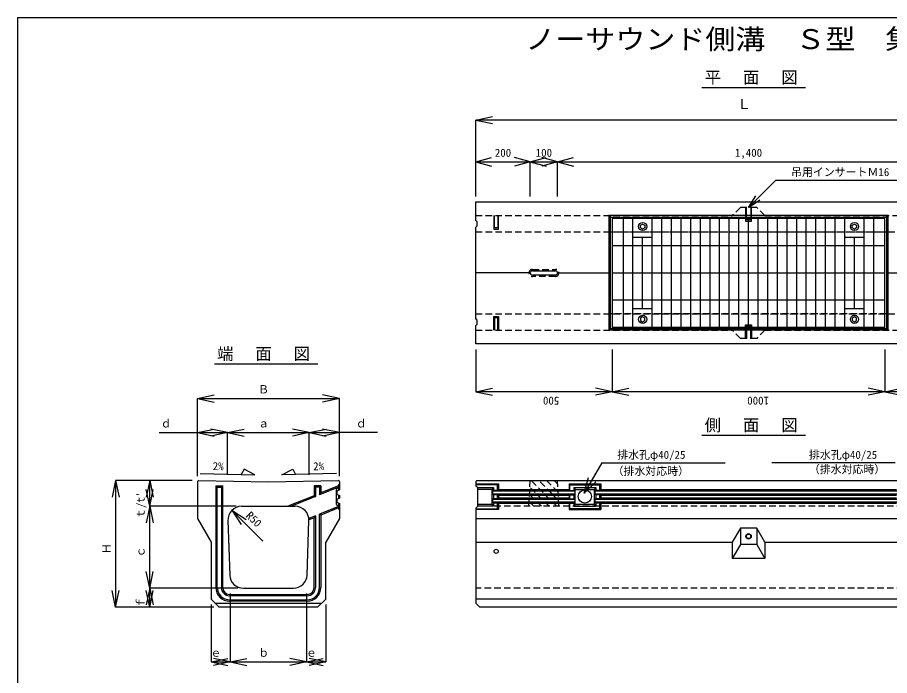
# Model space of a CAD drawing. Units: millimetres, scale not verified. Extents: x -2700 to 2700, y -1900 to 1800.
# Drawn here: x -2700 to 497, y -611 to 1800 of the extents above; entities that cross this region are included whole.
import ezdxf
from ezdxf.enums import TextEntityAlignment as Align

# ---------------------------------------------------------------- set-up
doc = ezdxf.new("R2010")
doc.units = ezdxf.units.MM
doc.header["$LTSCALE"] = 20
doc.linetypes.add('DASHED1', pattern=[1.8, 1.2, -0.6])
for name, color, linetype in [('0-1_1', 3, 'Continuous'), ('0-2_2', 4, 'Continuous'), ('F-0_240', 2, 'Continuous')]:
    doc.layers.add(name, color=color, linetype=linetype)
doc.styles.add('ＭＳ ゴシック', font='')
doc.styles.get('ＭＳ ゴシック').set_extended_font_data('MS Gothic')

msp = doc.modelspace()

# ---------------------------------------------------------------- linework, layer by layer
at = {"layer": '0-1_1'}
for p, q in [((-1020, 1124.05), (980, 1124.05)), ((-1020, 1056.55), (-1020, 1124.05)), ((-1020, 696.55), (-1020, 1031.55)), ((-820, 864.05), (-1020, 864.05)), ((-812, 872.05), (-728, 872.05)), ((-720, 864.05), (-532, 864.05)), ((492, 864.05), (680, 864.05)), ((-728, 856.05), (-812, 856.05)), ((-1020, 604.05), (-1020, 671.55)), ((980, 604.05), (-1020, 604.05)), ((-2040, 100.05), (-2036, 104.05)), ((-2040, 100.05), (-2040, -35.95)), ((-1520, 100.05), (-1524, 104.05)), ((-1520, 100.05), (-1520, 69.05)), ((-1016, 104.05), (-1020, 100.05)), ((-1016, 104.05), (976, 104.05)), ((-1972.5, 84.05), (-1972.5, -288.45)), ((-1967.5, -288.45), (-1967.5, 79.05)), ((-1952.5, 79.05), (-1952.5, -288.45)), ((-1947.5, -288.45), (-1947.5, 84.05)), ((-1612.5, 84.05), (-1612.5, 47.97)), ((-1607.5, 79.05), (-1607.5, 44.59)), ((-1592.5, 79.05), (-1592.5, 50.64)), ((-1523, 78.66), (-1592.5, 50.64)), ((-1587.5, 84.05), (-1587.5, 58.05)), ((-1523, 84.05), (-1587.5, 58.05)), ((-1520, 91.05), (-1523, 88.05)), ((-1523, 88.05), (-1523, 67.39)), ((-1020, 91.05), (-937, 91.05)), ((-940, 88.05), (-1020, 88.05)), ((-1014, 79.05), (-1014, 7.85)), ((-1014, 78.05), (-955, 78.05)), ((-955, 78.05), (-960, 71.05)), ((-958, 64.05), (-958, 54.05)), ((-657, 64.05), (-958, 64.05)), ((-955, 78.05), (-955, 67.05)), ((-937, 91.05), (-940, 88.05)), ((-940, 67.05), (-940, 88.05)), ((-937, 91.05), (-937, 69.05)), ((-678, 69.05), (-937, 69.05)), ((-678, 91.05), (-675, 88.05)), ((-678, 91.05), (-678, 69.05)), ((-678, 91.05), (-562, 91.05)), ((-675, 67.05), (-675, 88.05)), ((-675, 88.05), (-565, 88.05)), ((-660, 78.05), (-655, 71.05)), ((-660, 78.05), (-660, 67.05)), ((-660, 78.05), (-580, 78.05)), ((-657, 64.05), (-657, 54.05)), ((-655, 17.05), (-655, 71.05)), ((-655, 71.05), (-585, 71.05)), ((-580, 78.05), (-585, 71.05)), ((-585, 17.05), (-585, 71.05)), ((-583, 64.05), (-583, 54.05)), ((543, 64.05), (-583, 64.05)), ((-580, 78.05), (-580, 67.05)), ((-562, 91.05), (-565, 88.05)), ((-565, 67.05), (-565, 88.05)), ((-562, 91.05), (-562, 69.05)), ((522, 69.05), (-562, 69.05)), ((-1612.5, 47.97), (-1709, 9.05)), ((-1607.5, 44.59), (-1695.63, 9.05)), ((-1612.5, 47.97), (-1607.5, 44.59)), ((-1592.5, 50.64), (-1587.5, 58.05)), ((-1523, 50.72), (-1523, 37.39)), ((-1520, 49.05), (-1520, 39.05)), ((-955, 51.05), (-958, 54.05)), ((-657, 54.05), (-958, 54.05)), ((-958, 34.05), (-958, 24.05)), ((-657, 34.05), (-958, 34.05)), ((-940, 51.05), (-955, 51.05)), ((-955, 51.05), (-955, 37.05)), ((-937, 49.05), (-940, 51.05)), ((-940, 37.05), (-940, 51.05)), ((-937, 49.05), (-937, 39.05)), ((-678, 49.05), (-937, 49.05)), ((-678, 39.05), (-937, 39.05)), ((-678, 49.05), (-675, 51.05)), ((-678, 49.05), (-678, 39.05)), ((-675, 51.05), (-660, 51.05)), ((-675, 37.05), (-675, 51.05)), ((-660, 51.05), (-657, 54.05)), ((-660, 51.05), (-660, 37.05)), ((-657, 34.05), (-657, 24.05)), ((-580, 51.05), (-583, 54.05)), ((543, 54.05), (-583, 54.05)), ((-583, 34.05), (-583, 24.05)), ((543, 34.05), (-583, 34.05)), ((-565, 51.05), (-580, 51.05)), ((-580, 51.05), (-580, 37.05)), ((-562, 49.05), (-565, 51.05)), ((-565, 37.05), (-565, 51.05)), ((-562, 49.05), (-562, 39.05)), ((522, 49.05), (-562, 49.05)), ((522, 39.05), (-562, 39.05)), ((-1878.31, 9.05), (-1681.69, 9.05)), ((-1523, 8.27), (-1592.5, -19.75)), ((-1523, 2.88), (-1587.5, -23.13)), ((-1523, 20.72), (-1523, 0.05)), ((-1523, 0.05), (-1520, -2.95)), ((-1520, 19.05), (-1520, -35.95)), ((-1020, 2.85), (-1014, 7.85)), ((-1020, 2.85), (-1020, -345.95)), ((-1020, 0.05), (-940, 0.05)), ((-955, 10.05), (-1014, 10.05)), ((-955, 10.05), (-960, 17.05)), ((-657, 24.05), (-958, 24.05)), ((-955, 21.05), (-955, 10.05)), ((-940, 0.05), (-940, 21.05)), ((-937, -2.95), (-940, 0.05)), ((-937, 19.05), (-937, -2.95)), ((-678, 19.05), (-937, 19.05)), ((-678, 19.05), (-678, -2.95)), ((-678, -2.95), (-675, 0.05)), ((-675, 0.05), (-675, 21.05)), ((-565, 0.05), (-675, 0.05)), ((-660, 21.05), (-660, 10.05)), ((-660, 10.05), (-655, 17.05)), ((-660, 10.05), (-580, 10.05)), ((-655, 17.05), (-585, 17.05)), ((-580, 10.05), (-585, 17.05)), ((543, 24.05), (-583, 24.05)), ((-580, 21.05), (-580, 10.05)), ((-565, 0.05), (-565, 21.05)), ((-562, -2.95), (-565, 0.05)), ((-562, 19.05), (-562, -2.95)), ((522, 19.05), (-562, 19.05)), ((-1607.5, -25.8), (-1631.97, -35.67)), ((-1607.5, -25.8), (-1612.5, -33.21)), ((-1607.5, -25.8), (-1607.5, -288.45)), ((-1587.5, -23.13), (-1592.5, -19.75)), ((-1592.5, -288.45), (-1592.5, -19.75)), ((-1587.5, -22.95), (-1587.5, -288.45)), ((-937, -2.95), (-1020, -2.95)), ((-678, -2.95), (-562, -2.95)), ((-2040, -35.95), (-1990, -122.55)), ((-1928.28, -42.61), (-1921.61, -242.61)), ((-1638.39, -242.61), (-1631.72, -42.61)), ((-1612.5, -33.21), (-1631.69, -40.95)), ((-1612.5, -288.45), (-1612.5, -33.21)), ((-1520, -35.95), (-1570, -122.55)), ((-1020, -35.95), (980, -35.95)), ((-50, -70.59), (-80, -122.55)), ((-50, -70.59), (-50, -130.59)), ((10, -70.59), (-50, -70.59)), ((10, -70.59), (10, -130.59)), ((40, -122.55), (10, -70.59)), ((-1990, -122.55), (-1990, -330.95)), ((-1570, -330.95), (-1570, -122.55)), ((-1020, -122.55), (-80, -122.55)), ((-80, -122.55), (-80, -182.55)), ((40, -122.55), (40, -182.55)), ((40, -122.55), (980, -122.55)), ((-50, -130.59), (-80, -182.55)), ((10, -130.59), (-50, -130.59)), ((10, -130.59), (40, -182.55)), ((40, -182.55), (-80, -182.55)), ((-1922.5, -313.45), (-1637.5, -313.45)), ((-1637.5, -318.45), (-1922.5, -318.45)), ((-1871.64, -290.95), (-1688.36, -290.95)), ((-1960, -360.95), (-1990, -330.95)), ((-1975, -345.95), (-1585, -345.95)), ((-1922.5, -333.45), (-1637.5, -333.45)), ((-1637.5, -338.45), (-1922.5, -338.45)), ((-1600, -360.95), (-1570, -330.95)), ((980, -330.95), (-1020, -330.95)), ((-1005, -360.95), (-1020, -345.95)), ((-1600, -360.95), (-1960, -360.95)), ((965, -360.95), (-1005, -360.95))]:
    msp.add_line(p, q, dxfattribs=at)
at = {"layer": '0-1_1', "color": 7}
for p, q in [((-28, 1059.05), (-28, 1104.06)), ((-951, 1029.05), (-951, 1074.05)), ((-478.9, 664.05), (-478.9, 1064.05)), ((-443.6, 664.05), (-443.6, 1064.05)), ((-373, 664.05), (-373, 1064.05)), ((-337.7, 664.05), (-337.7, 1064.05)), ((-302.4, 664.05), (-302.4, 1064.05)), ((-267.1, 664.05), (-267.1, 1064.05)), ((-231.8, 664.05), (-231.8, 1064.05)), ((-196.5, 664.05), (-196.5, 1064.05)), ((-161.2, 664.05), (-161.2, 1064.05)), ((-125.9, 664.05), (-125.9, 1064.05)), ((-90.6, 664.05), (-90.6, 1064.05)), ((-55.3, 664.05), (-55.3, 1064.05)), ((-20, 664.05), (-20, 1064.05)), ((15.3, 664.05), (15.3, 1064.05)), ((50.6, 664.05), (50.6, 1064.05)), ((85.9, 664.05), (85.9, 1064.05)), ((121.2, 664.05), (121.2, 1064.05)), ((156.5, 664.05), (156.5, 1064.05)), ((191.8, 664.05), (191.8, 1064.05)), ((227.1, 664.05), (227.1, 1064.05)), ((262.4, 664.05), (262.4, 1064.05)), ((297.7, 664.05), (297.7, 1064.05)), ((333, 664.05), (333, 1064.05)), ((403.6, 664.05), (403.6, 1064.05)), ((438.9, 664.05), (438.9, 1064.05)), ((-373, 994.05), (-443.6, 994.05)), ((-408.3, 734.05), (-408.3, 994.05)), ((403.6, 994.05), (333, 994.05)), ((368.3, 734.05), (368.3, 994.05)), ((-520, 964.05), (480, 964.05)), ((-520, 864.05), (480, 864.05)), ((480, 764.05), (-520, 764.05)), ((-443.6, 734.05), (-373, 734.05)), ((333, 734.05), (403.6, 734.05)), ((-951, 699.05), (-951, 654.05)), ((480, 664.05), (-520, 664.05)), ((-28, 669.05), (-28, 624.05))]:
    msp.add_line(p, q, dxfattribs=at)
at = {"layer": '0-1_1', "linetype": 'DASHED1'}
for p, q in [((40, 1074.05), (10, 1104.06)), ((-1020, 1074.05), (-80, 1074.05)), ((40, 1074.05), (980, 1074.05)), ((-1020, 1014.05), (980, 1014.05)), ((-812, 877.05), (-728, 877.05)), ((-728, 851.05), (-812, 851.05)), ((-1020, 714.05), (980, 714.05)), ((-1020, 654.05), (-80, 654.05)), ((40, 654.05), (10, 624.05)), ((40, 654.05), (980, 654.05)), ((-825, 9.05), (-820, 104.05)), ((-722.5, 9.05), (-817.5, 104.05)), ((-716.15, 30.99), (-789.21, 104.05)), ((-717.73, 60.85), (-760.93, 104.05)), ((-719.3, 90.7), (-732.65, 104.05)), ((-715, 9.05), (-720, 104.05)), ((-750.78, 9.05), (-821.29, 79.56)), ((-779.07, 9.05), (-822.7, 52.69)), ((980, 9.05), (-1014, 9.05)), ((-807.35, 9.05), (-824.12, 25.82)), ((980, -290.95), (-1020, -290.95))]:
    msp.add_line(p, q, dxfattribs=at)
at = {"layer": '0-1_1', "color": 4}
for p, q in [((-526, 654.05), (-526, 1074.05)), ((-526, 1068.05), (486, 1068.05)), ((486, 1074.05), (486, 654.05)), ((492, 654.05), (-532, 654.05)), ((-526, 660.05), (486, 660.05))]:
    msp.add_line(p, q, dxfattribs=at)
at = {"layer": '0-1_1', "color": 4, "linetype": 'DASHED1'}
for p, q in [((-526, 1014.05), (486, 1014.05)), ((486, 714.05), (-526, 714.05))]:
    msp.add_line(p, q, dxfattribs=at)
at = {"layer": '0-1_1', "linetype": 'DASHED1'}
for points in [[(10, 1104.06), (-50, 1104.06), (-80, 1074.05)], [(10, 624.05), (-50, 624.05), (-80, 654.05)]]:
    msp.add_lwpolyline(points, dxfattribs=at)
at = {"layer": '0-1_1', "color": 7}
for points in [[(-31, 1104.06), (-31, 1054.05), (-9, 1054.05), (-9, 1104.06)], [(-12, 1104.06), (-12, 1059.05), (-28, 1059.05)], [(-954, 1074.05), (-954, 1024.05), (-936, 1024.05), (-936, 1074.05)], [(-939, 1074.05), (-939, 1029.05), (-951, 1029.05)], [(480, 664.05), (480, 1064.05), (-520, 1064.05), (-520, 664.05)], [(-954, 654.05), (-954, 704.05), (-936, 704.05), (-936, 654.05)], [(-939, 654.05), (-939, 699.05), (-951, 699.05)], [(-31, 624.05), (-31, 674.05), (-9, 674.05), (-9, 624.05)], [(-12, 624.05), (-12, 669.05), (-28, 669.05)]]:
    msp.add_lwpolyline(points, dxfattribs=at)
at = {"layer": '0-1_1'}
for points in [[(-1020, 1031.55), (-1015, 1036.55), (-1015, 1051.55), (-1020, 1056.55)], [(-1020, 671.55), (-1015, 676.55), (-1015, 691.55), (-1020, 696.55)], [(-2036, 103.97), (-1780, 98.85), (-1524, 103.97)], [(-1020, 100.05), (-1020, 84.05), (-1014, 79.05)], [(-1972.5, 84.05), (-1947.5, 84.05), (-1952.5, 79.05)], [(-1972.5, 84.05), (-1967.5, 79.05), (-1952.5, 79.05)], [(-1587.5, 84.05), (-1612.5, 84.05), (-1607.5, 79.05)], [(-1587.5, 84.05), (-1592.5, 79.05), (-1607.5, 79.05)], [(-1523, 78.05), (-1532, 71.05), (-1532, 17.05), (-1523, 10.05)], [(-1520, 69.05), (-1529, 64.05), (-1529, 54.05), (-1520, 49.05)], [(-1014, 17.05), (-960, 17.05), (-960, 71.05), (-1014, 71.05)], [(-937, 69.05), (-940, 67.05), (-955, 67.05), (-958, 64.05)], [(-678, 69.05), (-675, 67.05), (-660, 67.05), (-657, 64.05)], [(-562, 69.05), (-565, 67.05), (-580, 67.05), (-583, 64.05)], [(-1520, 39.05), (-1529, 34.05), (-1529, 24.05), (-1520, 19.05)], [(-937, 39.05), (-940, 37.05), (-955, 37.05), (-958, 34.05)], [(-678, 39.05), (-675, 37.05), (-660, 37.05), (-657, 34.05)], [(-562, 39.05), (-565, 37.05), (-580, 37.05), (-583, 34.05)], [(-937, 19.05), (-940, 21.05), (-955, 21.05), (-958, 24.05)], [(-678, 19.05), (-675, 21.05), (-660, 21.05), (-657, 24.05)], [(-562, 19.05), (-565, 21.05), (-580, 21.05), (-583, 24.05)]]:
    msp.add_lwpolyline(points, dxfattribs=at)
at = {"layer": '0-1_1', "color": 4}
msp.add_lwpolyline([(492, 654.05), (492, 1074.05), (-532, 1074.05), (-532, 654.05)], dxfattribs=at)
at = {"layer": '0-1_1', "color": 7}
for points in [[(-408.3, 1043.29), (-400.3, 1038.67), (-400.3, 1029.44), (-408.3, 1024.82), (-416.3, 1029.44), (-416.3, 1038.67)], [(368.3, 1043.29), (376.3, 1038.67), (376.3, 1029.44), (368.3, 1024.82), (360.3, 1029.44), (360.3, 1038.67)], [(-408.3, 684.82), (-400.3, 689.44), (-400.3, 698.67), (-408.3, 703.29), (-416.3, 698.67), (-416.3, 689.44)], [(368.3, 684.82), (376.3, 689.44), (376.3, 698.67), (368.3, 703.29), (360.3, 698.67), (360.3, 689.44)]]:
    msp.add_lwpolyline(points, close=True, dxfattribs=at)
for centre, radius in [((-408.3, 1034.05), 15), ((368.3, 1034.05), 15), ((-408.3, 694.05), 15), ((368.3, 694.05), 15), ((-20, -100.95), 10), ((-20, -100.95), 8), ((-945, -155.95), 7.5)]:
    msp.add_circle(centre, radius, dxfattribs=at)
at = {"layer": '0-1_1'}
msp.add_circle((-620, 44.96), 24.02, dxfattribs=at)
at = {"layer": '0-1_1', "linetype": 'DASHED1'}
for centre, start, end in [((-812, 864.05), 90, 270), ((-728, 864.05), 270, 90)]:
    msp.add_arc(centre, 13, start, end, dxfattribs=at)
at = {"layer": '0-1_1'}
for centre, radius, start, end in [((-812, 864.05), 8, 90, 270), ((-728, 864.05), 8, 270, 90), ((-1878.31, -40.95), 50, 90, 181.90916), ((-1681.69, -40.95), 50, 358.09085, 90), ((-1871.64, -240.95), 50, 181.90916, 270), ((-1688.36, -240.95), 50, 270, 358.09085), ((-1922.5, -288.45), 50, 180, 270), ((-1922.5, -288.45), 45, 180, 270), ((-1922.5, -288.45), 30, 180, 270), ((-1922.5, -288.45), 25, 180, 270), ((-1637.5, -288.45), 25, 270, 0), ((-1637.5, -288.45), 30, 270, 0), ((-1637.5, -288.45), 45, 270, 0), ((-1637.5, -288.45), 50, 270, 0)]:
    msp.add_arc(centre, radius, start, end, dxfattribs=at)
at = {"layer": '0-2_2', "color": 7}
for p, q in [((-190.81, 1543.5), (189, 1543.5)), ((-20, 1104.06), (80, 1204.05)), ((-20, 1104.06), (7.23, 1145.99)), ((-20, 1104.06), (21.93, 1131.29)), ((-1978.2, 531.2), (-1598.39, 531.2)), ((-190.81, 269.58), (189, 269.58)), ((-557.4, 168.24), (-507.4, 168.24)), ((-507.4, 168.24), (-105.4, 168.24)), ((467.4, 168.24), (65.4, 168.24)), ((517.4, 168.24), (467.4, 168.24)), ((-622.68, 56.9), (-579.97, 99.04))]:
    msp.add_line(p, q, dxfattribs=at)
at = {"layer": '0-2_2'}
for p, q in [((-1020, 1424.05), (-958.87, 1437.05)), ((-1020, 1144.05), (-1020, 1424.05)), ((980, 1424.05), (-1020, 1424.05)), ((-1020, 1424.05), (-958.87, 1411.06)), ((-1020, 1270.84), (-962.04, 1286.37)), ((-820, 1270.84), (-877.96, 1286.37)), ((-820, 1270.84), (-762.04, 1286.37)), ((-720, 1270.84), (-777.95, 1286.37)), ((-720, 1270.84), (-662.04, 1286.37)), ((-1020, 1270.84), (-820, 1270.84)), ((-1020, 1144.05), (-1020, 1270.84)), ((-1020, 1270.84), (-962.04, 1255.31)), ((-820, 1270.84), (-877.96, 1255.31)), ((-820, 1144.05), (-820, 1270.84)), ((-820, 1270.84), (-720, 1270.84)), ((-820, 1270.84), (-762.04, 1255.31)), ((-720, 1270.84), (-777.95, 1255.31)), ((-720, 1144.05), (-720, 1270.84)), ((-720, 1270.84), (-662.04, 1255.31)), ((-720, 1270.84), (680, 1270.84)), ((-1020, 584.05), (-1020, 429.05)), ((-520, 584.05), (-520, 429.05)), ((480, 584.05), (480, 429.05)), ((-2040, 404.05), (-1978.86, 417.05)), ((-1520, 404.05), (-1581.13, 417.05)), ((-1020, 429.05), (-958.86, 442.05)), ((-520, 429.05), (-1020, 429.05)), ((-1020, 429.05), (-958.86, 416.06)), ((-520, 429.05), (-581.13, 442.05)), ((-520, 429.05), (-581.13, 416.06)), ((-520, 429.05), (-458.86, 442.05)), ((480, 429.05), (-520, 429.05)), ((-520, 429.05), (-458.86, 416.06)), ((480, 429.05), (418.87, 442.05)), ((480, 429.05), (418.87, 416.06)), ((480, 429.05), (541.14, 442.05)), ((980, 429.05), (480, 429.05)), ((480, 429.05), (541.14, 416.06)), ((-2040, 120.05), (-2040, 404.05)), ((-2040, 404.05), (-1520, 404.05)), ((-2040, 404.05), (-1978.86, 391.06)), ((-1520, 404.05), (-1581.13, 391.06)), ((-1520, 120.05), (-1520, 404.05)), ((-1930, 279.05), (-1868.86, 292.05)), ((-1630, 279.05), (-1691.13, 292.05)), ((-1630, 279.05), (-1568.86, 292.05)), ((-1520, 279.05), (-1581.13, 292.05)), ((-2040, 279.05), (-1978.86, 266.06)), ((-1930, 279.05), (-1991.13, 266.06)), ((-1930, 124.05), (-1930, 279.05)), ((-1930, 279.05), (-1630, 279.05)), ((-1930, 279.05), (-1868.86, 266.06)), ((-1630, 279.05), (-1691.13, 266.06)), ((-1630, 124.05), (-1630, 279.05)), ((-1630, 279.05), (-1570, 279.05)), ((-1630, 279.05), (-1568.86, 266.06)), ((-1570, 279.05), (-1520, 279.05)), ((-1520, 124.05), (-1520, 279.05)), ((-2340, 104.05), (-2352.99, 42.92)), ((-2060, 104.05), (-2340, 104.05)), ((-2340, 104.05), (-2340, -360.95)), ((-2340, 104.05), (-2327, 42.92)), ((-2215, 104.05), (-2227.99, 42.92)), ((-2060, 104.05), (-2215, 104.05)), ((-2215, 9.05), (-2215, 104.05)), ((-2215, 104.05), (-2202, 42.92)), ((-2215, 9.05), (-2227.99, 70.19)), ((-2215, 9.05), (-2202, 70.19)), ((-2215, 9.05), (-2227.99, -52.08)), ((-1898.3, 9.05), (-2215, 9.05)), ((-2215, -290.95), (-2215, 9.05)), ((-2215, 9.05), (-2202, -52.08)), ((-1913.66, -5.59), (-1861.24, -39.63)), ((-2215, -290.95), (-2227.99, -229.81)), ((-2215, -290.95), (-2202, -229.81)), ((-2340, -360.95), (-2352.99, -299.81)), ((-2340, -360.95), (-2327, -299.81)), ((-2215, -290.95), (-2227.99, -352.08)), ((-2215, -360.95), (-2227.99, -299.81)), ((-1891.64, -290.95), (-2215, -290.95)), ((-2215, -360.95), (-2215, -290.95)), ((-2215, -290.95), (-2202, -352.08)), ((-2215, -360.95), (-2202, -299.81)), ((-1920, -310.95), (-1920, -560.95)), ((-1640, -310.95), (-1640, -560.95)), ((-1990, -350.95), (-1990, -560.95)), ((-1570, -350.95), (-1570, -560.95)), ((-1980, -360.95), (-2340, -360.95)), ((-1980, -360.95), (-2215, -360.95)), ((-1990, -560.95), (-1928.86, -547.95)), ((-1990, -560.95), (-1920, -560.95)), ((-1990, -560.95), (-1928.86, -573.94)), ((-1920, -560.95), (-1981.13, -547.95)), ((-1920, -560.95), (-1981.13, -573.94)), ((-1920, -560.95), (-1858.86, -547.95)), ((-1920, -560.95), (-1640, -560.95)), ((-1920, -560.95), (-1858.86, -573.94)), ((-1640, -560.95), (-1701.13, -547.95)), ((-1640, -560.95), (-1701.13, -573.94)), ((-1640, -560.95), (-1578.86, -547.95)), ((-1640, -560.95), (-1570, -560.95)), ((-1640, -560.95), (-1578.86, -573.94)), ((-1570, -560.95), (-1631.13, -547.95)), ((-1570, -560.95), (-1631.13, -573.94))]:
    msp.add_line(p, q, dxfattribs=at)
at = {"layer": '0-2_2', "color": 7}
for points in [[(80, 1204.05), (130, 1204.05), (682, 1204.05)], [(-557.4, 168.24), (-622.68, 56.9), (-606.76, 114.75)], [(-2029.6, 128.93), (-1829.64, 124.93), (-1869.23, 145.73), (-1879.63, 125.93)], [(-1530.4, 128.93), (-1730.36, 124.93), (-1690.77, 145.73), (-1680.37, 125.93)]]:
    msp.add_lwpolyline(points, dxfattribs=at)
at = {"layer": '0-2_2'}
for points in [[(-2180, 279.05), (-2040, 279.05), (-1978.86, 292.05)], [(-1990, 279.05), (-1930, 279.05), (-1991.13, 292.05)], [(-2040, 124.05), (-2040, 279.05), (-1990, 279.05)], [(-1380, 279.05), (-1520, 279.05), (-1581.13, 266.06)], [(-1800.52, -118.73), (-1913.66, -5.59), (-1879.62, -58.01)]]:
    msp.add_lwpolyline(points, dxfattribs=at)
at = {"layer": 'F-0_240'}
for q in [(-2700, -1900), (2700, 1800)]:
    msp.add_line((-2700, 1800), q, dxfattribs=at)

# ---------------------------------------------------------------- texts
at = {"layer": '0-2_2', "color": 3, "style": 'ＭＳ ゴシック', "width": 1.1}
msp.add_text('ノーサウンド側溝\u3000Ｓ型\u3000集水用', height=73.31, dxfattribs=at).set_placement((-838.24, 1661.9), align=Align.BOTTOM_LEFT)
at = {"layer": '0-2_2', "style": 'ＭＳ ゴシック'}
for s, height, p in [('Ｌ', 36.66, (-61.02, 1453.46)), ('200', 29.33, (-950, 1280.84)), ('100', 29.33, (-800, 1280.84)), ('1,400', 29.33, (-70, 1280.84)), ('吊用インサートＭ16', 29.33, (136, 1210.06)), ('Ｂ', 29.33, (-1817.5, 414.05)), ('ｄ', 29.33, (-2175, 289.06)), ('ａ', 29.33, (-1817.5, 289.06)), ('ｄ', 29.33, (-1460, 289.06)), ('排水孔φ40/25', 29.33, (-501.4, 174.24)), ('排水孔φ40/25', 29.33, (201.4, 174.24)), ('（排水対応時）', 29.33, (201.06, 121.1)), ('（排水対応時）', 29.33, (-518.33, 114.81)), ('ｂ', 29.33, (-1817.5, -550.95)), ('ｅ', 29.33, (-1992.5, -550.95)), ('ｅ', 29.33, (-1642.5, -550.95))]:
    msp.add_text(s, height=height, dxfattribs=at).set_placement(p, align=Align.BOTTOM_LEFT)
for s, rotation, p in [('500', 180, (-713.75, 419.05)), ('1000', 180, (55, 419.05)), ('2%', 358.854, (-1984.51, 133.03)), ('2%', 1.146, (-1615.48, 132.23)), ("ｔ/t'", 90, (-2225, -37.2)), ('R50', 315, (-1871.23, -33.87)), ('Ｈ', 90, (-2350, -165.95)), ('ｃ', 90, (-2225, -178.45)), ('ｆ', 90, (-2225, -363.45))]:
    msp.add_text(s, height=29.33, rotation=rotation, dxfattribs=at).set_placement(p, align=Align.BOTTOM_LEFT)
at = {"layer": '0-2_2', "color": 7, "char_height": 43.99, "attachment_point": 7, "style": 'ＭＳ ゴシック'}
for s, insert in [('\\T1.17;平\u3000面\u3000図', (-180.81, 1553.5)), ('\\T1.17;端\u3000面\u3000図', (-1968.2, 541.2)), ('\\T1.17;側\u3000面\u3000図', (-180.81, 279.58))]:
    msp.add_mtext(s, dxfattribs=dict(at, insert=insert))

doc.saveas('drawing.dxf')
